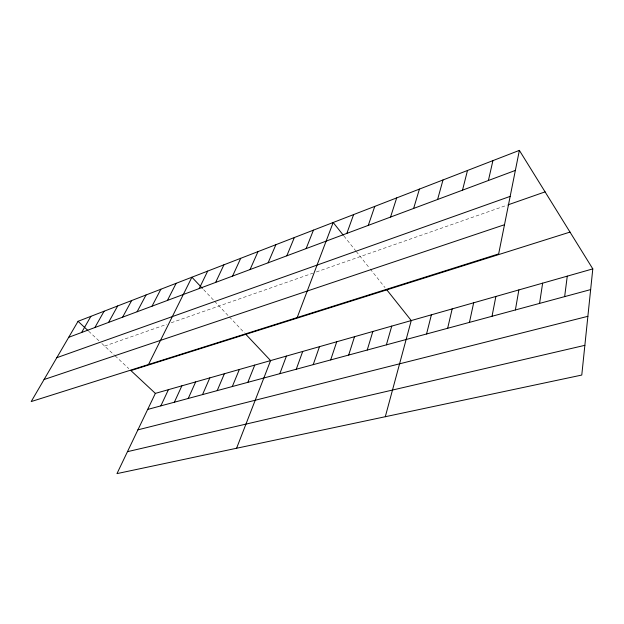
<?xml version="1.0" encoding="UTF-8"?>
<svg xmlns="http://www.w3.org/2000/svg" width="624" height="624" viewBox="0 0 624 624"><rect width="100%" height="100%" fill="white"/><g stroke="black" fill="none" stroke-linecap="round" stroke-linejoin="round"><path stroke-width="0.47" stroke-dasharray="3.12 2.34" d="M104.629 346.078L166.717 324.34M171.241 322.756L312.796 273.203M316.313 271.97L507.234 205.124M88.655 331.188L99.091 340.922M101.86 343.504L114.403 355.196M115.105 355.844L128.84 368.651M203.689 289.7L213.97 300.589M214.609 301.267L228.743 316.243M229.39 316.922L244.491 332.927M343.933 236.005L355.657 250.715M356.234 251.449L369.65 268.297M370.235 269.03L385.039 287.617"/><path stroke-width="0.94" d="M592.8 268.882L581.779 375.055L116.969 473.616L155.36 393.385L592.8 268.882L519.371 150.384L78.055 321.305L31.2 401.567L498.654 253.913L519.371 150.384M564.65 296.626L567.271 276.143M539.573 303.412L542.638 283.156M515.385 309.956L518.856 289.926M492.024 316.274L495.877 296.462M469.459 322.382L473.671 302.788M488.413 180.492L492.921 160.625M447.65 328.279L452.182 308.903M462.509 190.172L467.485 170.477M426.551 333.988L431.395 314.816M385.297 416.723L411.255 320.549L386.818 289.856M437.603 199.477L443.001 179.962M386.373 344.861L391.755 326.102M413.634 208.432L419.422 189.095M367.224 350.041L372.848 331.477M348.668 355.064L354.518 336.695M390.546 217.058L396.692 197.902M330.673 359.931L336.734 341.757M368.293 225.373L374.767 206.388M313.217 364.65L319.472 346.671M346.835 233.392L353.613 214.586M296.267 369.236L302.71 351.445M279.817 373.69L286.424 356.078M297.188 317.554L333.177 222.495L343.34 235.256M236.582 448.25L270.598 360.586L245.817 334.324M306.127 248.602L313.435 230.139M247.837 382.34L254.748 365.095M286.806 255.817L294.349 237.533M232.3 386.545L239.351 369.478M217.207 390.624L224.383 373.737M268.125 262.798L275.886 244.686M202.527 394.602L209.82 377.879M250.052 269.552L258.008 251.612M188.245 398.463L195.655 381.911M174.361 402.223L181.865 385.835M232.565 276.089L240.7 258.313M160.836 405.873L168.433 389.657M215.631 282.415L223.93 264.81M199.22 288.545L207.675 271.105M148.504 364.517L191.903 277.212L202.379 288.311M167.435 300.425L176.147 283.312M152.03 306.181L160.867 289.232M137.101 311.758L146.047 294.973M122.608 317.171L131.648 300.55M108.545 322.429L117.671 305.963M94.887 327.53L104.091 311.22M81.611 332.491L90.893 316.337M68.71 337.311L515.362 170.422M56.807 357.7L510.167 196.381M508.139 204.812L545.08 191.872M44.062 379.532L504.496 224.718M570.001 232.089L130.892 370.57L155.36 393.385M147.677 409.438L590.647 289.591M137.912 429.85L587.878 316.313M127.475 451.659L584.867 345.329M78.055 321.305L87.945 330.533"/></g></svg>
